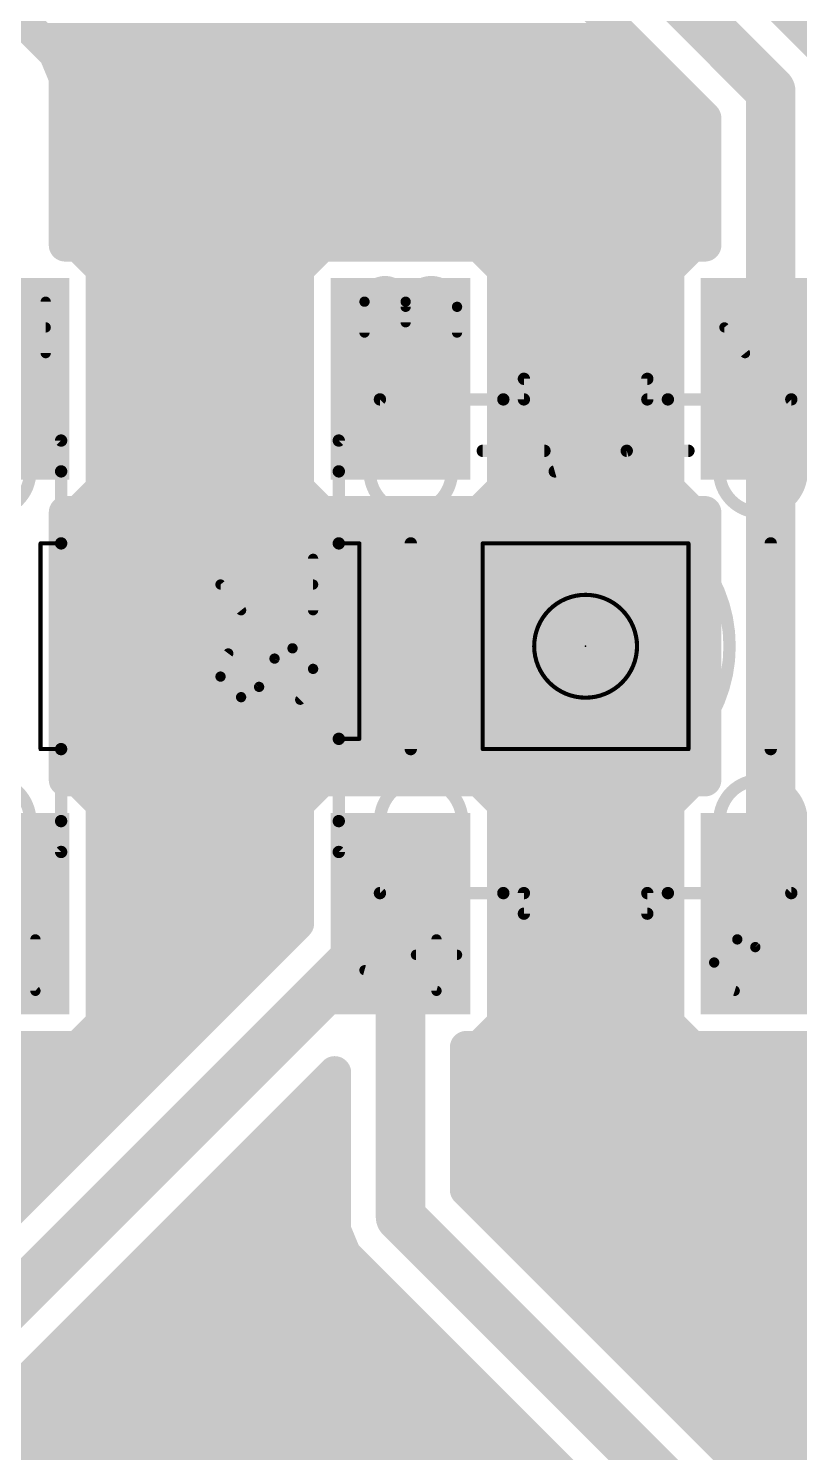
# Model space of a CAD drawing. Extents: x -2.6 to 72.5, y 2.5 to 55.9.
# Drawn here: x 52.17 to 61.7, y 21.16 to 38.74 of the extents above; entities that cross this region are included whole.
import ezdxf

# ---------------------------------------------------------------- set-up
doc = ezdxf.new("R2010")
doc.units = 0
for name, color, linetype in [('1', 12, 'CONTINUOUS'), ('21', 253, 'CONTINUOUS'), ('23', 53, 'CONTINUOUS'), ('25', 253, 'CONTINUOUS'), ('29', 253, 'CONTINUOUS'), ('31', 253, 'CONTINUOUS'), ('51', 253, 'CONTINUOUS')]:
    doc.layers.add(name, color=color, linetype=linetype)

# ---------------------------------------------------------------- blocks, each defined once
blk = doc.blocks.new('RECT')
blk.add_solid([(-0.5, -0.5), (0.5, -0.5), (-0.5, 0.5), (0.5, 0.5)])

msp = doc.modelspace()

# ---------------------------------------------------------------- linework, layer by layer
at = {"layer": '1'}
for points, const_width in [([(61.341, 37.973), (59.055, 40.259)], 0.6096), ([(52.5051, 38.4334), (51.4113, 39.5272)], 0.4064), ([(62.0301, 38.4334), (61.0173, 39.4462)], 0.4064), ([(59.0485, 39.116), (60.5282, 37.6363)], 0.4064), ([(52.3305, 38.608), (59.5565, 38.608)], 0.4064), ([(61.8555, 38.608), (67.0675, 38.608)], 0.4064), ([(52.6288, 38.1347), (52.5051, 38.4334)], 0.4064), ([(52.6011, 38.2016), (59.9629, 38.2016)], 0.4064), ([(52.6288, 36.068), (52.6288, 38.1347)], 0.4064), ([(61.341, 34.417), (61.341, 37.973)], 0.6096), ([(61.341, 34.925), (61.341, 37.973)], 0.4064), ([(52.6288, 37.7952), (60.3693, 37.7952)], 0.4064), ([(60.5282, 37.6363), (60.5282, 36.068)], 0.4064), ([(52.6288, 37.3888), (60.5282, 37.3888)], 0.4064), ([(52.6288, 36.9824), (60.5282, 36.9824)], 0.4064), ([(52.6288, 36.576), (60.5282, 36.576)], 0.4064), ([(52.6288, 36.1696), (60.5282, 36.1696)], 0.4064), ([(52.7884, 36.068), (52.6288, 36.068)], 0.4064), ([(53.086, 35.7704), (52.7884, 36.068)], 0.4064), ([(55.7966, 36.068), (55.499, 35.7704)], 0.4064), ([(57.7414, 36.068), (55.7966, 36.068)], 0.4064), ([(58.039, 35.7704), (57.7414, 36.068)], 0.4064), ([(60.3686, 36.068), (60.071, 35.7704)], 0.4064), ([(60.5282, 36.068), (60.3686, 36.068)], 0.4064), ([(53.086, 33.0636), (53.086, 35.7704)], 0.4064), ([(53.086, 35.7632), (55.499, 35.7632)], 0.4064), ([(55.499, 35.7704), (55.499, 33.0636)], 0.4064), ([(58.039, 33.0636), (58.039, 35.7704)], 0.4064), ([(58.039, 35.7632), (60.071, 35.7632)], 0.4064), ([(60.071, 35.7704), (60.071, 33.0636)], 0.4064), ([(53.086, 35.3568), (55.499, 35.3568)], 0.4064), ([(58.039, 35.3568), (60.071, 35.3568)], 0.4064), ([(61.341, 27.813), (61.341, 34.925)], 0.6096), ([(53.086, 34.9504), (55.499, 34.9504)], 0.4064), ([(58.039, 34.9504), (60.071, 34.9504)], 0.4064), ([(61.341, 34.417), (61.341, 34.925)], 0.4064), ([(53.086, 34.544), (55.499, 34.544)], 0.4064), ([(58.039, 34.544), (60.071, 34.544)], 0.4064), ([(61.341, 27.813), (61.341, 34.417)], 0.4064), ([(53.086, 34.1376), (55.499, 34.1376)], 0.4064), ([(58.039, 34.1376), (60.071, 34.1376)], 0.4064), ([(53.086, 33.7312), (55.499, 33.7312)], 0.4064), ([(58.039, 33.7312), (60.071, 33.7312)], 0.4064), ([(53.086, 33.3248), (55.499, 33.3248)], 0.4064), ([(58.039, 33.3248), (60.071, 33.3248)], 0.4064), ([(52.7884, 32.766), (53.086, 33.0636)], 0.4064), ([(55.499, 33.0636), (55.7966, 32.766)], 0.4064), ([(57.7414, 32.766), (58.039, 33.0636)], 0.4064), ([(60.071, 33.0636), (60.3686, 32.766)], 0.4064), ([(52.9408, 32.9184), (55.6442, 32.9184)], 0.4064), ([(57.8938, 32.9184), (60.2162, 32.9184)], 0.4064), ([(52.6288, 29.464), (52.6288, 32.766)], 0.4064), ([(52.6288, 32.766), (52.7884, 32.766)], 0.4064), ([(55.7966, 32.766), (57.7414, 32.766)], 0.4064), ([(60.3686, 32.766), (60.5282, 32.766)], 0.4064), ([(60.5282, 32.766), (60.5282, 29.464)], 0.4064), ([(52.6288, 32.512), (60.5282, 32.512)], 0.4064), ([(52.6288, 32.1056), (60.5282, 32.1056)], 0.4064), ([(52.6288, 31.6992), (60.5282, 31.6992)], 0.4064), ([(52.6288, 31.2928), (60.5282, 31.2928)], 0.4064), ([(52.6288, 30.8864), (60.5282, 30.8864)], 0.4064), ([(52.6288, 30.48), (60.5282, 30.48)], 0.4064), ([(52.6288, 30.0736), (60.5282, 30.0736)], 0.4064), ([(52.6288, 29.6672), (60.5282, 29.6672)], 0.4064), ([(52.7884, 29.464), (52.6288, 29.464)], 0.4064), ([(53.086, 29.1664), (52.7884, 29.464)], 0.4064), ([(55.7966, 29.464), (55.499, 29.1664)], 0.4064), ([(57.7414, 29.464), (55.7966, 29.464)], 0.4064), ([(58.039, 29.1664), (57.7414, 29.464)], 0.4064), ([(60.3686, 29.464), (60.071, 29.1664)], 0.4064), ([(60.5282, 29.464), (60.3686, 29.464)], 0.4064), ([(52.9916, 29.2608), (55.5934, 29.2608)], 0.4064), ([(53.086, 26.4596), (53.086, 29.1664)], 0.4064), ([(55.499, 29.1664), (55.499, 27.6925)], 0.4064), ([(57.9446, 29.2608), (60.1654, 29.2608)], 0.4064), ([(58.039, 26.4596), (58.039, 29.1664)], 0.4064), ([(60.071, 29.1664), (60.071, 26.4596)], 0.4064), ([(53.086, 28.8544), (55.499, 28.8544)], 0.4064), ([(58.039, 28.8544), (60.071, 28.8544)], 0.4064), ([(53.086, 28.448), (55.499, 28.448)], 0.4064), ([(58.039, 28.448), (60.071, 28.448)], 0.4064), ([(53.086, 28.0416), (55.499, 28.0416)], 0.4064), ([(58.039, 28.0416), (60.071, 28.0416)], 0.4064), ([(49.8, 20.844), (56.769, 27.813)], 0.6096), ([(56.769, 27.813), (56.769, 24.066)], 0.6096), ([(55.499, 27.6925), (49.1805, 21.374)], 0.4064), ([(53.086, 27.6352), (55.4417, 27.6352)], 0.4064), ([(58.039, 27.6352), (60.071, 27.6352)], 0.4064), ([(53.086, 27.2288), (55.0353, 27.2288)], 0.4064), ([(58.039, 27.2288), (60.071, 27.2288)], 0.4064), ([(53.086, 26.8224), (54.6289, 26.8224)], 0.4064), ([(58.039, 26.8224), (60.071, 26.8224)], 0.4064), ([(52.7884, 26.162), (53.086, 26.4596)], 0.4064), ([(53.0424, 26.416), (54.2225, 26.416)], 0.4064), ([(57.7414, 26.162), (58.039, 26.4596)], 0.4064), ([(57.9954, 26.416), (60.1146, 26.416)], 0.4064), ([(60.071, 26.4596), (60.3686, 26.162)], 0.4064), ([(48.0568, 26.0096), (53.8161, 26.0096)], 0.4064), ([(50.8436, 26.162), (52.7884, 26.162)], 0.4064), ([(57.5818, 24.4027), (57.5818, 26.162)], 0.4064), ([(57.5818, 26.162), (57.7414, 26.162)], 0.4064), ([(57.5818, 26.0096), (71.1073, 26.0096)], 0.4064), ([(60.3686, 26.162), (62.3134, 26.162)], 0.4064), ([(50.7144, 20.609), (55.9562, 25.8507)], 0.4064), ([(55.9562, 25.8507), (55.9562, 23.9043)], 0.4064), ([(48.0568, 25.6032), (53.4097, 25.6032)], 0.4064), ([(55.7087, 25.6032), (55.9562, 25.6032)], 0.4064), ([(57.5818, 25.6032), (71.1073, 25.6032)], 0.4064), ([(48.0568, 25.1968), (53.0033, 25.1968)], 0.4064), ([(55.3023, 25.1968), (55.9562, 25.1968)], 0.4064), ([(57.5818, 25.1968), (71.1073, 25.1968)], 0.4064), ([(48.0568, 24.7904), (52.5969, 24.7904)], 0.4064), ([(54.8959, 24.7904), (55.9562, 24.7904)], 0.4064), ([(57.5818, 24.7904), (71.1073, 24.7904)], 0.4064), ([(48.0568, 24.384), (52.1905, 24.384)], 0.4064), ([(54.4895, 24.384), (55.9562, 24.384)], 0.4064), ([(61.2715, 20.713), (57.5818, 24.4027)], 0.4064), ([(57.6005, 24.384), (71.1073, 24.384)], 0.4064), ([(56.769, 24.066), (61.23, 19.605)], 0.6096), ([(54.0831, 23.9776), (55.9562, 23.9776)], 0.4064), ([(55.9562, 23.9043), (56.0799, 23.6056)], 0.4064), ([(58.0069, 23.9776), (71.1073, 23.9776)], 0.4064), ([(53.6767, 23.5712), (56.1143, 23.5712)], 0.4064), ([(56.0799, 23.6056), (60.122, 19.5635)], 0.4064), ([(58.4133, 23.5712), (71.1073, 23.5712)], 0.4064), ([(53.2703, 23.1648), (56.5207, 23.1648)], 0.4064), ([(58.8197, 23.1648), (71.1073, 23.1648)], 0.4064), ([(52.8639, 22.7584), (56.9271, 22.7584)], 0.4064), ([(59.2261, 22.7584), (71.1073, 22.7584)], 0.4064), ([(52.4575, 22.352), (57.3335, 22.352)], 0.4064), ([(59.6325, 22.352), (71.1073, 22.352)], 0.4064), ([(52.0511, 21.9456), (57.7399, 21.9456)], 0.4064), ([(60.0389, 21.9456), (71.1073, 21.9456)], 0.4064), ([(51.6447, 21.5392), (58.1463, 21.5392)], 0.4064), ([(60.4453, 21.5392), (71.1073, 21.5392)], 0.4064), ([(51.2383, 21.1328), (58.5527, 21.1328)], 0.4064), ([(60.8517, 21.1328), (71.1073, 21.1328)], 0.4064)]:
    msp.add_lwpolyline(points, dxfattribs=dict(at, const_width=const_width))
for points, const_width in [([(52.3305, 38.7096, 1), (52.3305, 38.5064)], 0.2032), ([(59.5565, 38.5064, 1), (59.5565, 38.7096)], 0.2032), ([(61.8555, 38.7096, 1), (61.8555, 38.5064)], 0.2032), ([(52.5989, 38.4723, 1), (52.4112, 38.3945)], 0.2032), ([(52.4332, 38.3616, 1), (52.5769, 38.5053)], 0.2032), ([(52.6011, 38.3032, 1), (52.6011, 38.1)], 0.2032), ([(52.7304, 38.1347, 1), (52.5272, 38.1347)], 0.2032), ([(59.9629, 38.1, 1), (59.9629, 38.3032)], 0.2032), ([(52.5349, 38.0958, 1), (52.7227, 38.1736)], 0.2032), ([(61.4934, 37.973, 1), (61.1886, 37.973)], 0.3048), ([(61.2332, 37.8652, 1), (61.4488, 38.0808)], 0.3048), ([(61.4426, 37.973, 1), (61.2394, 37.973)], 0.2032), ([(52.6288, 37.8968, 1), (52.6288, 37.6936)], 0.2032), ([(60.3693, 37.6936, 1), (60.3693, 37.8968)], 0.2032), ([(60.6298, 37.6363, 1), (60.4266, 37.6363)], 0.2032), ([(60.4564, 37.5645, 1), (60.6, 37.7082)], 0.2032), ([(52.6288, 37.4904, 1), (52.6288, 37.2872)], 0.2032), ([(60.5282, 37.2872, 1), (60.5282, 37.4904)], 0.2032), ([(52.6288, 37.084, 1), (52.6288, 36.8808)], 0.2032), ([(60.5282, 36.8808, 1), (60.5282, 37.084)], 0.2032), ([(52.6288, 36.6776, 1), (52.6288, 36.4744)], 0.2032), ([(60.5282, 36.4744, 1), (60.5282, 36.6776)], 0.2032), ([(52.6288, 36.2712, 1), (52.6288, 36.068)], 0.2032), ([(52.6288, 36.1696, 1), (52.6288, 35.9664)], 0.2032), ([(52.8603, 36.1398, 1), (52.7166, 35.9962)], 0.2032), ([(52.7884, 35.9664, 1), (52.7884, 36.1696)], 0.2032), ([(55.7966, 36.1696, 1), (55.7966, 35.9664)], 0.2032), ([(55.8684, 35.9962, 1), (55.7247, 36.1398)], 0.2032), ([(57.8133, 36.1398, 1), (57.6696, 35.9962)], 0.2032), ([(57.7414, 35.9664, 1), (57.7414, 36.1696)], 0.2032), ([(60.3686, 36.1696, 1), (60.3686, 35.9664)], 0.2032), ([(60.4404, 35.9962, 1), (60.2967, 36.1398)], 0.2032), ([(60.5282, 36.068, 1), (60.5282, 36.2712)], 0.2032), ([(60.5282, 35.9664, 1), (60.5282, 36.1696)], 0.2032), ([(52.5272, 36.068, 1), (52.7304, 36.068)], 0.2032), ([(60.4266, 36.068, 1), (60.6298, 36.068)], 0.2032), ([(53.1876, 35.7704, 1), (52.9844, 35.7704)], 0.2032), ([(53.086, 35.8648, 1), (53.086, 35.6616)], 0.2032), ([(53.0142, 35.6986, 1), (53.1578, 35.8423)], 0.2032), ([(55.6006, 35.7704, 1), (55.3974, 35.7704)], 0.2032), ([(55.4272, 35.8423, 1), (55.5708, 35.6986)], 0.2032), ([(55.499, 35.6616, 1), (55.499, 35.8648)], 0.2032), ([(58.1406, 35.7704, 1), (57.9374, 35.7704)], 0.2032), ([(58.039, 35.8648, 1), (58.039, 35.6616)], 0.2032), ([(57.9672, 35.6986, 1), (58.1108, 35.8423)], 0.2032), ([(60.1726, 35.7704, 1), (59.9694, 35.7704)], 0.2032), ([(59.9992, 35.8423, 1), (60.1428, 35.6986)], 0.2032), ([(60.071, 35.6616, 1), (60.071, 35.8648)], 0.2032), ([(53.086, 35.4584, 1), (53.086, 35.2552)], 0.2032), ([(55.499, 35.2552, 1), (55.499, 35.4584)], 0.2032), ([(58.039, 35.4584, 1), (58.039, 35.2552)], 0.2032), ([(60.071, 35.2552, 1), (60.071, 35.4584)], 0.2032), ([(61.4934, 34.925, 1), (61.1886, 34.925)], 0.3048), ([(53.086, 35.052, 1), (53.086, 34.8488)], 0.2032), ([(55.499, 34.8488, 1), (55.499, 35.052)], 0.2032), ([(58.039, 35.052, 1), (58.039, 34.8488)], 0.2032), ([(60.071, 34.8488, 1), (60.071, 35.052)], 0.2032), ([(61.4426, 34.925, 1), (61.2394, 34.925)], 0.2032), ([(61.2394, 34.925, 1), (61.4426, 34.925)], 0.2032), ([(53.086, 34.6456, 1), (53.086, 34.4424)], 0.2032), ([(55.499, 34.4424, 1), (55.499, 34.6456)], 0.2032), ([(58.039, 34.6456, 1), (58.039, 34.4424)], 0.2032), ([(60.071, 34.4424, 1), (60.071, 34.6456)], 0.2032), ([(61.1886, 34.417, 1), (61.4934, 34.417)], 0.3048), ([(61.4426, 34.417, 1), (61.2394, 34.417)], 0.2032), ([(61.2394, 34.417, 1), (61.4426, 34.417)], 0.2032), ([(53.086, 34.2392, 1), (53.086, 34.036)], 0.2032), ([(55.499, 34.036, 1), (55.499, 34.2392)], 0.2032), ([(58.039, 34.2392, 1), (58.039, 34.036)], 0.2032), ([(60.071, 34.036, 1), (60.071, 34.2392)], 0.2032), ([(53.086, 33.8328, 1), (53.086, 33.6296)], 0.2032), ([(55.499, 33.6296, 1), (55.499, 33.8328)], 0.2032), ([(58.039, 33.8328, 1), (58.039, 33.6296)], 0.2032), ([(60.071, 33.6296, 1), (60.071, 33.8328)], 0.2032), ([(53.086, 33.4264, 1), (53.086, 33.2232)], 0.2032), ([(55.499, 33.2232, 1), (55.499, 33.4264)], 0.2032), ([(58.039, 33.4264, 1), (58.039, 33.2232)], 0.2032), ([(60.071, 33.2232, 1), (60.071, 33.4264)], 0.2032), ([(53.1578, 32.9917, 1), (53.0142, 33.1354)], 0.2032), ([(55.5708, 33.1354, 1), (55.4272, 32.9917)], 0.2032), ([(58.1108, 32.9917, 1), (57.9672, 33.1354)], 0.2032), ([(60.1428, 33.1354, 1), (59.9992, 32.9917)], 0.2032), ([(52.9408, 33.02, 1), (52.9408, 32.8168)], 0.2032), ([(52.9844, 33.0636, 1), (53.1876, 33.0636)], 0.2032), ([(55.3974, 33.0636, 1), (55.6006, 33.0636)], 0.2032), ([(55.6442, 32.8168, 1), (55.6442, 33.02)], 0.2032), ([(57.8938, 33.02, 1), (57.8938, 32.8168)], 0.2032), ([(57.9374, 33.0636, 1), (58.1406, 33.0636)], 0.2032), ([(59.9694, 33.0636, 1), (60.1726, 33.0636)], 0.2032), ([(60.2162, 32.8168, 1), (60.2162, 33.02)], 0.2032), ([(52.7304, 32.766, 1), (52.5272, 32.766)], 0.2032), ([(52.6288, 32.8676, 1), (52.6288, 32.6644)], 0.2032), ([(52.7166, 32.8378, 1), (52.8603, 32.6942)], 0.2032), ([(52.7884, 32.6644, 1), (52.7884, 32.8676)], 0.2032), ([(55.7966, 32.8676, 1), (55.7966, 32.6644)], 0.2032), ([(55.7247, 32.6942, 1), (55.8684, 32.8378)], 0.2032), ([(57.6696, 32.8378, 1), (57.8133, 32.6942)], 0.2032), ([(57.7414, 32.6644, 1), (57.7414, 32.8676)], 0.2032), ([(60.3686, 32.8676, 1), (60.3686, 32.6644)], 0.2032), ([(60.2967, 32.6942, 1), (60.4404, 32.8378)], 0.2032), ([(60.6298, 32.766, 1), (60.4266, 32.766)], 0.2032), ([(60.5282, 32.6644, 1), (60.5282, 32.8676)], 0.2032), ([(52.6288, 32.6136, 1), (52.6288, 32.4104)], 0.2032), ([(60.5282, 32.4104, 1), (60.5282, 32.6136)], 0.2032), ([(52.6288, 32.2072, 1), (52.6288, 32.004)], 0.2032), ([(60.5282, 32.004, 1), (60.5282, 32.2072)], 0.2032), ([(52.6288, 31.8008, 1), (52.6288, 31.5976)], 0.2032), ([(60.5282, 31.5976, 1), (60.5282, 31.8008)], 0.2032), ([(52.6288, 31.3944, 1), (52.6288, 31.1912)], 0.2032), ([(60.5282, 31.1912, 1), (60.5282, 31.3944)], 0.2032), ([(52.6288, 30.988, 1), (52.6288, 30.7848)], 0.2032), ([(60.5282, 30.7848, 1), (60.5282, 30.988)], 0.2032), ([(52.6288, 30.5816, 1), (52.6288, 30.3784)], 0.2032), ([(60.5282, 30.3784, 1), (60.5282, 30.5816)], 0.2032), ([(52.6288, 30.1752, 1), (52.6288, 29.972)], 0.2032), ([(60.5282, 29.972, 1), (60.5282, 30.1752)], 0.2032), ([(52.6288, 29.7688, 1), (52.6288, 29.5656)], 0.2032), ([(60.5282, 29.5656, 1), (60.5282, 29.7688)], 0.2032), ([(52.6288, 29.5656, 1), (52.6288, 29.3624)], 0.2032), ([(52.5272, 29.464, 1), (52.7304, 29.464)], 0.2032), ([(52.8603, 29.5358, 1), (52.7166, 29.3922)], 0.2032), ([(52.7884, 29.3624, 1), (52.7884, 29.5656)], 0.2032), ([(55.7966, 29.5656, 1), (55.7966, 29.3624)], 0.2032), ([(55.8684, 29.3922, 1), (55.7247, 29.5358)], 0.2032), ([(57.8133, 29.5358, 1), (57.6696, 29.3922)], 0.2032), ([(57.7414, 29.3624, 1), (57.7414, 29.5656)], 0.2032), ([(60.3686, 29.5656, 1), (60.3686, 29.3624)], 0.2032), ([(60.4404, 29.3922, 1), (60.2967, 29.5358)], 0.2032), ([(60.4266, 29.464, 1), (60.6298, 29.464)], 0.2032), ([(60.5282, 29.3624, 1), (60.5282, 29.5656)], 0.2032), ([(52.9916, 29.3624, 1), (52.9916, 29.1592)], 0.2032), ([(53.1876, 29.1664, 1), (52.9844, 29.1664)], 0.2032), ([(55.6006, 29.1664, 1), (55.3974, 29.1664)], 0.2032), ([(55.5934, 29.1592, 1), (55.5934, 29.3624)], 0.2032), ([(57.9446, 29.3624, 1), (57.9446, 29.1592)], 0.2032), ([(58.1406, 29.1664, 1), (57.9374, 29.1664)], 0.2032), ([(60.1726, 29.1664, 1), (59.9694, 29.1664)], 0.2032), ([(60.1654, 29.1592, 1), (60.1654, 29.3624)], 0.2032), ([(53.0142, 29.0946, 1), (53.1578, 29.2383)], 0.2032), ([(55.4272, 29.2383, 1), (55.5708, 29.0946)], 0.2032), ([(57.9672, 29.0946, 1), (58.1108, 29.2383)], 0.2032), ([(59.9992, 29.2383, 1), (60.1428, 29.0946)], 0.2032), ([(53.086, 28.956, 1), (53.086, 28.7528)], 0.2032), ([(55.499, 28.7528, 1), (55.499, 28.956)], 0.2032), ([(58.039, 28.956, 1), (58.039, 28.7528)], 0.2032), ([(60.071, 28.7528, 1), (60.071, 28.956)], 0.2032), ([(53.086, 28.5496, 1), (53.086, 28.3464)], 0.2032), ([(55.499, 28.3464, 1), (55.499, 28.5496)], 0.2032), ([(58.039, 28.5496, 1), (58.039, 28.3464)], 0.2032), ([(60.071, 28.3464, 1), (60.071, 28.5496)], 0.2032), ([(53.086, 28.1432, 1), (53.086, 27.94)], 0.2032), ([(55.499, 27.94, 1), (55.499, 28.1432)], 0.2032), ([(58.039, 28.1432, 1), (58.039, 27.94)], 0.2032), ([(60.071, 27.94, 1), (60.071, 28.1432)], 0.2032), ([(56.9214, 27.813, 1), (56.6166, 27.813)], 0.3048), ([(56.8768, 27.7052, 1), (56.6612, 27.9208)], 0.3048), ([(61.1886, 27.813, 1), (61.4934, 27.813)], 0.3048), ([(53.086, 27.7368, 1), (53.086, 27.5336)], 0.2032), ([(55.3974, 27.6925, 1), (55.6006, 27.6925)], 0.2032), ([(55.5708, 27.6206, 1), (55.4272, 27.7643)], 0.2032), ([(55.4417, 27.5336, 1), (55.4417, 27.7368)], 0.2032), ([(58.039, 27.7368, 1), (58.039, 27.5336)], 0.2032), ([(60.071, 27.5336, 1), (60.071, 27.7368)], 0.2032), ([(61.2394, 27.813, 1), (61.4426, 27.813)], 0.2032), ([(53.086, 27.3304, 1), (53.086, 27.1272)], 0.2032), ([(55.0353, 27.1272, 1), (55.0353, 27.3304)], 0.2032), ([(58.039, 27.3304, 1), (58.039, 27.1272)], 0.2032), ([(60.071, 27.1272, 1), (60.071, 27.3304)], 0.2032), ([(53.086, 26.924, 1), (53.086, 26.7208)], 0.2032), ([(54.6289, 26.7208, 1), (54.6289, 26.924)], 0.2032), ([(58.039, 26.924, 1), (58.039, 26.7208)], 0.2032), ([(60.071, 26.7208, 1), (60.071, 26.924)], 0.2032), ([(53.0424, 26.5176, 1), (53.0424, 26.3144)], 0.2032), ([(52.9844, 26.4596, 1), (53.1876, 26.4596)], 0.2032), ([(53.1578, 26.3877, 1), (53.0142, 26.5314)], 0.2032), ([(54.2225, 26.3144, 1), (54.2225, 26.5176)], 0.2032), ([(57.9954, 26.5176, 1), (57.9954, 26.3144)], 0.2032), ([(57.9374, 26.4596, 1), (58.1406, 26.4596)], 0.2032), ([(58.1108, 26.3877, 1), (57.9672, 26.5314)], 0.2032), ([(60.1428, 26.5314, 1), (59.9992, 26.3877)], 0.2032), ([(59.9694, 26.4596, 1), (60.1726, 26.4596)], 0.2032), ([(60.1146, 26.3144, 1), (60.1146, 26.5176)], 0.2032), ([(52.7166, 26.2338, 1), (52.8603, 26.0902)], 0.2032), ([(52.7884, 26.0604, 1), (52.7884, 26.2636)], 0.2032), ([(53.8161, 25.908, 1), (53.8161, 26.1112)], 0.2032), ([(57.6834, 26.162, 1), (57.4802, 26.162)], 0.2032), ([(57.5818, 26.2636, 1), (57.5818, 26.0604)], 0.2032), ([(57.5818, 26.1112, 1), (57.5818, 25.908)], 0.2032), ([(57.6696, 26.2338, 1), (57.8133, 26.0902)], 0.2032), ([(57.7414, 26.0604, 1), (57.7414, 26.2636)], 0.2032), ([(60.3686, 26.2636, 1), (60.3686, 26.0604)], 0.2032), ([(60.2967, 26.0902, 1), (60.4404, 26.2338)], 0.2032), ([(56.0578, 25.8507, 1), (55.8546, 25.8507)], 0.2032), ([(56.028, 25.7789, 1), (55.8844, 25.9226)], 0.2032), ([(53.4097, 25.5016, 1), (53.4097, 25.7048)], 0.2032), ([(55.7087, 25.7048, 1), (55.7087, 25.5016)], 0.2032), ([(55.9562, 25.5016, 1), (55.9562, 25.7048)], 0.2032), ([(57.5818, 25.7048, 1), (57.5818, 25.5016)], 0.2032), ([(53.0033, 25.0952, 1), (53.0033, 25.2984)], 0.2032), ([(55.3023, 25.2984, 1), (55.3023, 25.0952)], 0.2032), ([(55.9562, 25.0952, 1), (55.9562, 25.2984)], 0.2032), ([(57.5818, 25.2984, 1), (57.5818, 25.0952)], 0.2032), ([(52.5969, 24.6888, 1), (52.5969, 24.892)], 0.2032), ([(54.8959, 24.892, 1), (54.8959, 24.6888)], 0.2032), ([(55.9562, 24.6888, 1), (55.9562, 24.892)], 0.2032), ([(57.5818, 24.892, 1), (57.5818, 24.6888)], 0.2032), ([(52.1905, 24.2824, 1), (52.1905, 24.4856)], 0.2032), ([(54.4895, 24.4856, 1), (54.4895, 24.2824)], 0.2032), ([(55.9562, 24.2824, 1), (55.9562, 24.4856)], 0.2032), ([(57.6536, 24.4745, 1), (57.51, 24.3308)], 0.2032), ([(57.4802, 24.4027, 1), (57.6834, 24.4027)], 0.2032), ([(57.6005, 24.4856, 1), (57.6005, 24.2824)], 0.2032), ([(56.8768, 24.1738, 1), (56.6612, 23.9582)], 0.3048), ([(54.0831, 24.0792, 1), (54.0831, 23.876)], 0.2032), ([(56.0501, 23.9432, 1), (55.8623, 23.8654)], 0.2032), ([(55.9562, 23.876, 1), (55.9562, 24.0792)], 0.2032), ([(56.6166, 24.066, 1), (56.9214, 24.066)], 0.3048), ([(58.0069, 24.0792, 1), (58.0069, 23.876)], 0.2032), ([(55.8546, 23.9043, 1), (56.0578, 23.9043)], 0.2032), ([(53.6767, 23.6728, 1), (53.6767, 23.4696)], 0.2032), ([(56.1518, 23.6774, 1), (56.0081, 23.5337)], 0.2032), ([(55.9861, 23.5667, 1), (56.1738, 23.6445)], 0.2032), ([(56.1143, 23.4696, 1), (56.1143, 23.6728)], 0.2032), ([(58.4133, 23.6728, 1), (58.4133, 23.4696)], 0.2032), ([(53.2703, 23.2664, 1), (53.2703, 23.0632)], 0.2032), ([(56.5207, 23.0632, 1), (56.5207, 23.2664)], 0.2032), ([(58.8197, 23.2664, 1), (58.8197, 23.0632)], 0.2032), ([(52.8639, 22.86, 1), (52.8639, 22.6568)], 0.2032), ([(56.9271, 22.6568, 1), (56.9271, 22.86)], 0.2032), ([(59.2261, 22.86, 1), (59.2261, 22.6568)], 0.2032), ([(52.4575, 22.4536, 1), (52.4575, 22.2504)], 0.2032), ([(57.3335, 22.2504, 1), (57.3335, 22.4536)], 0.2032), ([(59.6325, 22.4536, 1), (59.6325, 22.2504)], 0.2032), ([(57.7399, 21.844, 1), (57.7399, 22.0472)], 0.2032), ([(60.0389, 22.0472, 1), (60.0389, 21.844)], 0.2032), ([(58.1463, 21.4376, 1), (58.1463, 21.6408)], 0.2032), ([(60.4453, 21.6408, 1), (60.4453, 21.4376)], 0.2032), ([(58.5527, 21.0312, 1), (58.5527, 21.2344)], 0.2032), ([(60.8517, 21.2344, 1), (60.8517, 21.0312)], 0.2032)]:
    msp.add_lwpolyline(points, format="xyb", dxfattribs=dict(at, const_width=const_width))
at = {"layer": '21'}
for points, const_width in [([(59.817, 34.417), (58.293, 34.417)], 0.1524), ([(58.293, 34.163), (58.293, 34.417)], 0.1524), ([(59.817, 34.417), (59.817, 34.163)], 0.1524), ([(58.293, 34.163), (58.039, 34.163)], 0.1524), ([(59.817, 34.163), (60.071, 34.163)], 0.1524), ([(52.578, 32.385), (52.578, 33.274)], 0.1524), ([(56.007, 33.274), (56.007, 32.385)], 0.1524), ([(52.578, 32.385), (52.324, 32.385)], 0.0508), ([(52.324, 29.845), (52.324, 32.385)], 0.0508), ([(52.578, 29.845), (52.578, 32.385)], 0.1524), ([(56.007, 32.385), (56.007, 29.972)], 0.1524), ([(56.261, 32.385), (56.007, 32.385)], 0.0508), ([(56.261, 29.972), (56.261, 32.385)], 0.0508), ([(52.578, 28.956), (52.578, 29.845)], 0.1524), ([(56.007, 29.972), (56.007, 28.956)], 0.1524), ([(56.261, 29.972), (56.007, 29.972)], 0.0508), ([(52.324, 29.845), (52.578, 29.845)], 0.0508), ([(58.293, 28.067), (58.039, 28.067)], 0.1524), ([(58.293, 27.813), (58.293, 28.067)], 0.1524), ([(59.817, 28.067), (59.817, 27.813)], 0.1524), ([(59.817, 28.067), (60.071, 28.067)], 0.1524), ([(58.293, 27.813), (59.817, 27.813)], 0.1524)]:
    msp.add_lwpolyline(points, dxfattribs=dict(at, const_width=const_width))
for points, const_width in [([(58.293, 34.4551, 1), (58.293, 34.3789)], 0.0762), ([(58.3311, 34.417, 1), (58.2549, 34.417)], 0.0762), ([(59.8551, 34.417, 1), (59.7789, 34.417)], 0.0762), ([(59.817, 34.3789, 1), (59.817, 34.4551)], 0.0762), ([(58.039, 34.2011, 1), (58.039, 34.1249)], 0.0762), ([(58.2549, 34.163, 1), (58.3311, 34.163)], 0.0762), ([(58.293, 34.1249, 1), (58.293, 34.2011)], 0.0762), ([(59.817, 34.2011, 1), (59.817, 34.1249)], 0.0762), ([(59.7789, 34.163, 1), (59.8551, 34.163)], 0.0762), ([(60.071, 34.1249, 1), (60.071, 34.2011)], 0.0762), ([(52.6161, 33.274, 1), (52.5399, 33.274)], 0.0762), ([(56.0451, 33.274, 1), (55.9689, 33.274)], 0.0762), ([(59.055, 29.337, 1), (59.055, 32.893, 1), (59.055, 29.337)], 0.1524), ([(52.324, 32.3977, 1), (52.324, 32.3723)], 0.0254), ([(52.3367, 32.385, 1), (52.3113, 32.385)], 0.0254), ([(52.6161, 32.385, 1), (52.5399, 32.385)], 0.0762), ([(52.5399, 32.385, 1), (52.6161, 32.385)], 0.0762), ([(52.578, 32.3723, 1), (52.578, 32.3977)], 0.0254), ([(56.0451, 32.385, 1), (55.9689, 32.385)], 0.0762), ([(55.9689, 32.385, 1), (56.0451, 32.385)], 0.0762), ([(56.007, 32.3977, 1), (56.007, 32.3723)], 0.0254), ([(56.2737, 32.385, 1), (56.2483, 32.385)], 0.0254), ([(56.261, 32.3723, 1), (56.261, 32.3977)], 0.0254), ([(59.055, 30.861, 1), (59.055, 31.369, 1), (59.055, 30.861)], 0.1524), ([(52.6161, 29.845, 1), (52.5399, 29.845)], 0.0762), ([(56.0451, 29.972, 1), (55.9689, 29.972)], 0.0762), ([(55.9689, 29.972, 1), (56.0451, 29.972)], 0.0762), ([(56.007, 29.9847, 1), (56.007, 29.9593)], 0.0254), ([(56.2483, 29.972, 1), (56.2737, 29.972)], 0.0254), ([(56.261, 29.9593, 1), (56.261, 29.9847)], 0.0254), ([(52.324, 29.8577, 1), (52.324, 29.8323)], 0.0254), ([(52.3113, 29.845, 1), (52.3367, 29.845)], 0.0254), ([(52.5399, 29.845, 1), (52.6161, 29.845)], 0.0762), ([(52.578, 29.8323, 1), (52.578, 29.8577)], 0.0254), ([(52.5399, 28.956, 1), (52.6161, 28.956)], 0.0762), ([(55.9689, 28.956, 1), (56.0451, 28.956)], 0.0762), ([(58.039, 28.1051, 1), (58.039, 28.0289)], 0.0762), ([(58.3311, 28.067, 1), (58.2549, 28.067)], 0.0762), ([(58.293, 28.0289, 1), (58.293, 28.1051)], 0.0762), ([(59.8551, 28.067, 1), (59.7789, 28.067)], 0.0762), ([(59.817, 28.1051, 1), (59.817, 28.0289)], 0.0762), ([(60.071, 28.0289, 1), (60.071, 28.1051)], 0.0762), ([(58.293, 27.8511, 1), (58.293, 27.7749)], 0.0762), ([(58.2549, 27.813, 1), (58.3311, 27.813)], 0.0762), ([(59.7789, 27.813, 1), (59.8551, 27.813)], 0.0762), ([(59.817, 27.7749, 1), (59.817, 27.8511)], 0.0762)]:
    msp.add_lwpolyline(points, format="xyb", dxfattribs=dict(at, const_width=const_width))
at = {"layer": '23'}
msp.add_point((59.055, 31.115), dxfattribs=at)
at = {"layer": '25', "const_width": 0.127}
for points in [[(55.6895, 31.5595), (55.6895, 32.1945)], [(54.8005, 31.5595), (54.5465, 31.877)], [(54.5465, 31.877), (55.6895, 31.877)], [(55.2133, 30.9626), (55.0228, 30.6134)]]:
    msp.add_lwpolyline(points, dxfattribs=at)
at = {"layer": '25'}
for points, const_width in [([(55.7213, 32.1945, 1), (55.6578, 32.1945)], 0.0635), ([(54.5713, 31.8968, 1), (54.5217, 31.8572)], 0.0635), ([(54.5465, 31.9088, 1), (54.5465, 31.8453)], 0.0635), ([(55.6895, 31.8453, 1), (55.6895, 31.9088)], 0.0635), ([(54.7757, 31.5397, 1), (54.8253, 31.5793)], 0.0635), ([(55.6578, 31.5595, 1), (55.7213, 31.5595)], 0.0635), ([(55.4355, 31.0896, 0.2656), (55.2133, 30.9626)], 0.127), ([(55.6895, 30.8356, 0.4142), (55.4355, 31.0896)], 0.127), ([(55.4355, 31.1213, 1), (55.4355, 31.0579)], 0.0635), ([(55.4355, 31.0579, 1), (55.4355, 31.1213)], 0.0635), ([(54.6418, 31.0261, 0.1623), (54.5465, 30.7404)], 0.127), ([(54.6671, 31.007, 1), (54.6164, 31.0452)], 0.0635), ([(55.1859, 30.9787, 1), (55.2406, 30.9465)], 0.0635), ([(55.2411, 30.9474, 1), (55.1854, 30.9778)], 0.0635), ([(54.5783, 30.7404, 1), (54.5147, 30.7404)], 0.0635), ([(54.5147, 30.7403, 1), (54.5783, 30.7404)], 0.0635), ([(54.5465, 30.7404, 0.4142), (54.8005, 30.4864)], 0.127), ([(55.5308, 30.4546, 0.2), (55.6895, 30.8356)], 0.127), ([(55.7213, 30.8356, 1), (55.6578, 30.8356)], 0.0635), ([(55.6578, 30.8356, 1), (55.7213, 30.8356)], 0.0635), ([(54.8005, 30.4864, 0.2656), (55.0228, 30.6134)], 0.127), ([(54.9949, 30.6286, 1), (55.0506, 30.5981)], 0.0635), ([(55.0501, 30.5972, 1), (54.9954, 30.6295)], 0.0635), ([(54.8005, 30.5181, 1), (54.8005, 30.4546)], 0.0635), ([(54.8005, 30.4546, 1), (54.8005, 30.5181)], 0.0635), ([(55.5084, 30.4771, 1), (55.5531, 30.4321)], 0.0635)]:
    msp.add_lwpolyline(points, format="xyb", dxfattribs=dict(at, const_width=const_width))
at = {"layer": '51'}
for points, const_width in [([(56.8325, 35.3695, 1), (56.3245, 35.3695)], 0.127), ([(57.4675, 35.306, 1), (56.8325, 35.306)], 0.127), ([(52.4193, 35.3695, 1), (52.3558, 35.3695)], 0.0635), ([(56.3563, 35.3695, 1), (56.2927, 35.3695)], 0.0635), ([(56.2927, 35.3695, 1), (56.3563, 35.3695)], 0.0635), ([(56.8643, 35.3695, 1), (56.8008, 35.3695)], 0.0635), ([(56.8008, 35.3695, 1), (56.8643, 35.3695)], 0.0635), ([(57.4993, 35.306, 1), (57.4357, 35.306)], 0.0635), ([(56.8008, 35.306, 1), (56.8643, 35.306)], 0.0635), ([(57.4357, 35.306, 1), (57.4993, 35.306)], 0.0635), ([(52.3875, 35.0202, 1), (52.3875, 35.0838)], 0.0635), ([(56.2927, 34.9885, 1), (56.3563, 34.9885)], 0.0635), ([(56.8008, 35.1155, 1), (56.8643, 35.1155)], 0.0635), ([(57.4357, 34.9885, 1), (57.4993, 34.9885)], 0.0635), ([(60.7943, 35.0718, 1), (60.7447, 35.0322)], 0.0635), ([(60.7695, 35.0838, 1), (60.7695, 35.0202)], 0.0635), ([(52.3558, 34.7345, 1), (52.4193, 34.7345)], 0.0635), ([(60.9987, 34.7147, 1), (61.0483, 34.7543)], 0.0635), ([(56.515, 34.2011, 1), (56.515, 34.1249)], 0.0762), ([(56.5419, 34.1361, 1), (56.4881, 34.1899)], 0.0762), ([(58.039, 34.1249, 1), (58.039, 34.2011)], 0.0762), ([(60.071, 34.2011, 1), (60.071, 34.1249)], 0.0762), ([(61.6219, 34.1899, 1), (61.5681, 34.1361)], 0.0762), ([(61.595, 34.1249, 1), (61.595, 34.2011)], 0.0762), ([(51.689, 32.766, 1), (51.689, 33.782, 1), (51.689, 32.766)], 0.1524), ([(56.896, 32.766, 1), (56.896, 33.782, 1), (56.896, 32.766)], 0.1524), ([(61.214, 32.766, 1), (61.214, 33.782, 1), (61.214, 32.766)], 0.1524), ([(52.6161, 33.655, 1), (52.5399, 33.655)], 0.0762), ([(52.5511, 33.6281, 1), (52.6049, 33.6819)], 0.0762), ([(56.0451, 33.655, 1), (55.9689, 33.655)], 0.0762), ([(55.9801, 33.6819, 1), (56.0339, 33.6281)], 0.0762), ([(57.785, 33.5661, 1), (57.785, 33.4899)], 0.0762), ([(58.547, 33.4899, 1), (58.547, 33.5661)], 0.0762), ([(59.563, 33.5661, 1), (59.563, 33.4899)], 0.0762), ([(59.5735, 33.4914, 1), (59.5525, 33.5646)], 0.0762), ([(60.325, 33.4899, 1), (60.325, 33.5661)], 0.0762), ([(52.5399, 33.274, 1), (52.6161, 33.274)], 0.0762), ([(55.9689, 33.274, 1), (56.0451, 33.274)], 0.0762), ([(58.6635, 33.3106, 1), (58.6845, 33.2374)], 0.0762), ([(56.9341, 32.385, 1), (56.8579, 32.385)], 0.0762), ([(57.785, 32.3977, 1), (57.785, 32.3723)], 0.0254), ([(57.7977, 32.385, 1), (57.7723, 32.385)], 0.0254), ([(60.3377, 32.385, 1), (60.3123, 32.385)], 0.0254), ([(60.325, 32.3723, 1), (60.325, 32.3977)], 0.0254), ([(61.3791, 32.385, 1), (61.3029, 32.385)], 0.0762), ([(59.055, 30.48, 1), (59.055, 31.75, 1), (59.055, 30.48)], 0.0508), ([(56.8579, 29.845, 1), (56.9341, 29.845)], 0.0762), ([(57.785, 29.8577, 1), (57.785, 29.8323)], 0.0254), ([(57.7723, 29.845, 1), (57.7977, 29.845)], 0.0254), ([(60.3123, 29.845, 1), (60.3377, 29.845)], 0.0254), ([(60.325, 29.8323, 1), (60.325, 29.8577)], 0.0254), ([(61.3029, 29.845, 1), (61.3791, 29.845)], 0.0762), ([(51.689, 28.448, 1), (51.689, 29.464, 1), (51.689, 28.448)], 0.1524), ([(57.023, 28.448, 1), (57.023, 29.464, 1), (57.023, 28.448)], 0.1524), ([(61.214, 28.448, 1), (61.214, 29.464, 1), (61.214, 28.448)], 0.1524), ([(52.6161, 28.956, 1), (52.5399, 28.956)], 0.0762), ([(56.0451, 28.956, 1), (55.9689, 28.956)], 0.0762), ([(52.5399, 28.575, 1), (52.6161, 28.575)], 0.0762), ([(52.6049, 28.5481, 1), (52.5511, 28.6019)], 0.0762), ([(55.9689, 28.575, 1), (56.0451, 28.575)], 0.0762), ([(56.0339, 28.6019, 1), (55.9801, 28.5481)], 0.0762), ([(56.515, 28.1051, 1), (56.515, 28.0289)], 0.0762), ([(58.039, 28.0289, 1), (58.039, 28.1051)], 0.0762), ([(60.071, 28.1051, 1), (60.071, 28.0289)], 0.0762), ([(61.595, 28.0289, 1), (61.595, 28.1051)], 0.0762), ([(56.4881, 28.0401, 1), (56.5419, 28.0939)], 0.0762), ([(61.5681, 28.0939, 1), (61.6219, 28.0401)], 0.0762), ([(52.2923, 27.4955, 1), (52.2287, 27.4955)], 0.0635), ([(57.2453, 27.4955, 1), (57.1818, 27.4955)], 0.0635), ([(60.9283, 27.4955, 0.4142), (60.6425, 27.2097)], 0.127), ([(61.1505, 27.4002, 0.2053), (60.9283, 27.4955)], 0.127), ([(60.9282, 27.5272, 1), (60.9283, 27.4638)], 0.0635), ([(60.9283, 27.4638, 1), (60.9283, 27.5272)], 0.0635), ([(61.1711, 27.4244, 1), (61.1299, 27.3761)], 0.0635), ([(61.1275, 27.3784, 1), (61.1735, 27.4221)], 0.0635), ([(56.9595, 27.3367, 1), (56.9595, 27.2733)], 0.0635), ([(57.4675, 27.2733, 1), (57.4675, 27.3367)], 0.0635), ([(60.6743, 27.2097, 1), (60.6108, 27.2098)], 0.0635), ([(60.6425, 27.2097, 0.3252), (60.8965, 26.8605)], 0.127), ([(56.3332, 27.145, 1), (56.3158, 27.084)], 0.0635), ([(60.6108, 27.2097, 1), (60.6743, 27.2097)], 0.0635), ([(52.2399, 26.8363, 1), (52.2811, 26.8847)], 0.0635), ([(57.2048, 26.83, 1), (57.2222, 26.891)], 0.0635), ([(60.8867, 26.8303, 1), (60.9063, 26.8907)], 0.0635), ([(52.2287, 26.8605, 1), (52.2923, 26.8605)], 0.0635), ([(57.1818, 26.8605, 1), (57.2453, 26.8605)], 0.0635)]:
    msp.add_lwpolyline(points, format="xyb", dxfattribs=dict(at, const_width=const_width))
for points, const_width in [([(52.3875, 34.7345), (52.3875, 35.3695)], 0.127), ([(56.3245, 34.9885), (56.3245, 35.3695)], 0.127), ([(56.8325, 35.3695), (56.8325, 35.1155)], 0.127), ([(57.4675, 34.9885), (57.4675, 35.306)], 0.127), ([(51.2445, 35.052), (52.3875, 35.052)], 0.127), ([(61.0235, 34.7345), (60.7695, 35.052)], 0.127), ([(60.7695, 35.052), (61.9125, 35.052)], 0.127), ([(52.578, 33.655), (52.07, 34.163)], 0.1524), ([(56.007, 33.655), (56.515, 34.163)], 0.1524), ([(56.515, 34.163), (58.039, 34.163)], 0.1524), ([(61.595, 34.163), (60.071, 34.163)], 0.1524), ([(62.103, 33.655), (61.595, 34.163)], 0.1524), ([(52.578, 33.655), (52.578, 33.274)], 0.1524), ([(56.007, 33.655), (56.007, 33.274)], 0.1524), ([(58.547, 33.528), (57.785, 33.528)], 0.1524), ([(59.563, 33.528), (58.674, 33.274)], 0.1524), ([(60.325, 33.528), (59.563, 33.528)], 0.1524), ([(56.896, 32.385), (56.896, 29.845)], 0.1524), ([(60.325, 32.385), (57.785, 32.385)], 0.0508), ([(57.785, 29.845), (57.785, 32.385)], 0.0508), ([(60.325, 32.385), (60.325, 29.845)], 0.0508), ([(61.341, 29.845), (61.341, 32.385)], 0.1524), ([(57.785, 29.845), (60.325, 29.845)], 0.0508), ([(52.578, 28.575), (52.578, 28.956)], 0.1524), ([(56.007, 28.575), (56.007, 28.956)], 0.1524), ([(52.07, 28.067), (52.578, 28.575)], 0.1524), ([(56.007, 28.575), (56.515, 28.067)], 0.1524), ([(61.595, 28.067), (62.103, 28.575)], 0.1524), ([(56.515, 28.067), (58.039, 28.067)], 0.1524), ([(60.071, 28.067), (61.595, 28.067)], 0.1524), ([(51.6255, 27.4002), (52.2605, 26.8605)], 0.127), ([(52.2605, 26.8605), (52.2605, 27.4955)], 0.127), ([(57.2135, 26.8605), (57.2135, 27.4955)], 0.127), ([(61.1505, 27.4002), (61.7855, 26.8605)], 0.127), ([(56.9595, 27.305), (57.4675, 27.305)], 0.127), ([(56.3245, 27.1145), (57.2135, 26.8605)], 0.127)]:
    msp.add_lwpolyline(points, dxfattribs=dict(at, const_width=const_width))

# ---------------------------------------------------------------- block references
at = {"layer": '1', "xscale": 2.286, "yscale": 1.524, "rotation": 270}
for p in [(51.816, 34.417), (56.769, 34.417), (61.341, 34.417), (51.816, 27.813), (56.769, 27.813), (61.341, 27.813)]:
    msp.add_blockref('RECT', p, dxfattribs=at)
at = {"layer": '29', "xscale": 2.4892, "yscale": 1.7272, "rotation": 270}
for p in [(51.816, 34.417), (56.769, 34.417), (61.341, 34.417), (51.816, 27.813), (56.769, 27.813), (61.341, 27.813)]:
    msp.add_blockref('RECT', p, dxfattribs=at)
at = {"layer": '31', "xscale": 2.286, "yscale": 1.524, "rotation": 270}
for p in [(51.816, 34.417), (56.769, 34.417), (61.341, 34.417), (51.816, 27.813), (56.769, 27.813), (61.341, 27.813)]:
    msp.add_blockref('RECT', p, dxfattribs=at)

doc.saveas('drawing.dxf')
